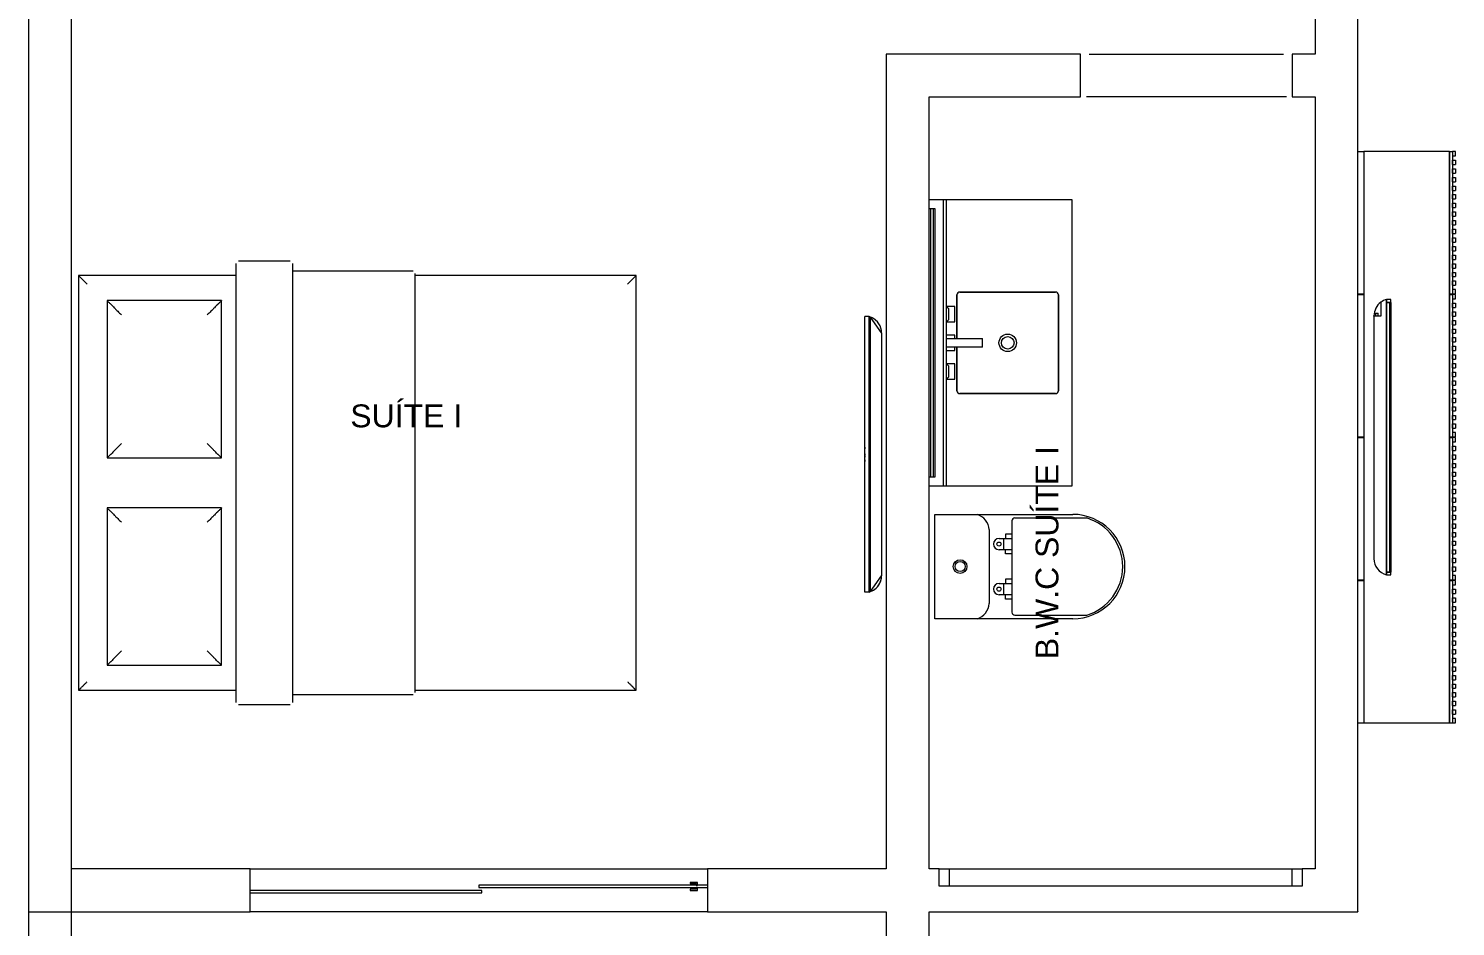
# Model space of a CAD drawing. Header units: millimetres. Extents: x 586.5 to 618.3, y 239.1 to 272.6.
# Drawn here: x 586.497 to 591.488, y 241.109 to 244.249 of the extents above; entities that cross this region are included whole.
import ezdxf

# ---------------------------------------------------------------- set-up
doc = ezdxf.new("R2010")
doc.units = ezdxf.units.MM
doc.header["$LTSCALE"] = 75
doc.linetypes.add('HIDDEN', pattern=[0.375, 0.25, -0.125])
for name, color, linetype, lineweight in [('A Arquitetura LRZ', 252, 'Continuous', 9), ('A Cumbuca LRZ', 254, 'HIDDEN', 9), ('A Esquadrias LRZ', 252, 'Continuous', 9), ('A Mobiliário LRZ', 253, 'Continuous', 9)]:
    doc.layers.add(name, color=color, linetype=linetype, lineweight=lineweight)
doc.styles.add('R80', font='arial.ttf')

msp = doc.modelspace()

# ---------------------------------------------------------------- linework, layer by layer
at = {"layer": 'A Arquitetura LRZ'}
for p, q in [((586.4965, 272.5654), (586.4965, 240.1554)), ((591.1465, 243.8194), (591.1465, 245.3104)), ((586.6465, 240.1554), (586.6465, 245.1604)), ((590.9965, 245.1604), (590.9965, 244.1604)), ((589.4975, 244.1604), (589.4965, 244.1604)), ((589.4965, 244.1604), (589.4965, 244.1594)), ((590.1765, 244.1604), (589.4975, 244.1604)), ((590.1765, 244.0104), (590.1765, 244.1604)), ((590.9965, 244.1604), (590.9165, 244.1604)), ((590.9165, 244.1604), (590.9165, 244.0104)), ((589.4965, 244.1594), (589.4965, 241.3104)), ((589.6465, 244.0104), (590.1765, 244.0104)), ((589.6465, 243.6504), (589.6465, 244.0104)), ((590.9165, 244.0104), (590.9965, 244.0104)), ((590.9965, 244.0104), (590.9965, 241.9304)), ((591.1465, 243.3194), (591.1465, 243.3214)), ((591.1465, 242.8194), (591.1465, 242.8214)), ((589.6465, 241.4442), (589.6465, 242.6504)), ((591.1465, 242.3194), (591.1465, 242.3214)), ((590.9965, 241.9304), (590.9965, 241.3104)), ((591.1465, 241.1614), (591.1465, 241.8214)), ((589.6465, 241.3104), (589.6465, 241.4442)), ((587.2715, 241.3104), (586.6465, 241.3104)), ((587.2715, 241.1604), (587.2715, 241.3104)), ((589.4965, 241.3104), (588.8715, 241.3104)), ((588.8715, 241.3104), (588.8715, 241.1604)), ((589.6815, 241.3104), (589.6465, 241.3104)), ((590.9965, 241.3104), (590.9515, 241.3104)), ((586.4965, 241.1604), (587.2715, 241.1604)), ((588.8715, 241.1604), (589.4965, 241.1604)), ((589.4965, 241.1604), (589.4965, 240.1854)), ((589.6465, 240.1854), (589.6465, 241.1604)), ((589.6465, 241.1604), (591.1465, 241.1604))]:
    msp.add_line(p, q, dxfattribs=at)
at = {"layer": 'A Esquadrias LRZ'}
for p, q in [((590.2065, 244.1604), (590.8865, 244.1604)), ((590.8965, 244.0104), (590.1965, 244.0104)), ((587.2715, 241.3104), (588.8715, 241.3104)), ((589.6815, 241.2504), (589.6815, 241.3104)), ((589.6815, 241.3104), (589.7165, 241.3104)), ((589.7165, 241.3104), (589.7165, 241.2504)), ((589.7165, 241.3104), (590.9165, 241.3104)), ((590.9165, 241.2504), (590.9165, 241.3104)), ((590.9165, 241.3104), (590.9515, 241.3104)), ((590.9515, 241.3104), (590.9515, 241.2504)), ((588.0815, 241.2354), (587.2715, 241.2354)), ((587.2715, 241.2274), (588.0815, 241.2274)), ((588.8715, 241.2534), (588.0715, 241.2534)), ((588.0715, 241.2534), (588.0715, 241.2454)), ((588.0715, 241.2454), (588.8715, 241.2454)), ((588.0815, 241.2274), (588.0815, 241.2354)), ((588.8365, 241.2634), (588.8104, 241.2634)), ((588.8104, 241.2634), (588.8104, 241.2592)), ((588.8104, 241.2592), (588.8318, 241.2592)), ((588.8318, 241.2396), (588.8104, 241.2396)), ((588.8104, 241.2396), (588.8104, 241.2354)), ((588.8104, 241.2354), (588.8365, 241.2354)), ((588.8318, 241.2592), (588.8318, 241.2534)), ((588.8318, 241.2534), (588.8365, 241.2534)), ((588.8365, 241.2454), (588.8318, 241.2454)), ((588.8318, 241.2454), (588.8318, 241.2396)), ((588.8365, 241.2534), (588.8365, 241.2634)), ((588.8365, 241.2354), (588.8365, 241.2454)), ((589.7165, 241.2504), (589.6815, 241.2504)), ((590.9165, 241.2504), (589.7165, 241.2504)), ((590.9515, 241.2504), (590.9165, 241.2504)), ((588.8715, 241.1604), (587.2715, 241.1604)), ((591.1465, 241.1614), (591.1465, 241.1604))]:
    msp.add_line(p, q, dxfattribs=at)
at = {"layer": 'A Mobiliário LRZ'}
for p, q in [((591.1465, 243.3214), (591.1465, 243.8194)), ((591.1465, 243.8194), (591.1665, 243.8194)), ((591.4665, 243.8194), (591.1665, 243.8194)), ((591.1665, 243.8194), (591.1665, 243.3214)), ((591.4665, 241.8214), (591.4665, 243.8194)), ((591.4675, 243.3214), (591.4675, 243.8194)), ((591.4675, 243.8194), (591.4775, 243.8194)), ((591.4875, 243.8194), (591.4775, 243.8194)), ((591.4775, 243.8194), (591.4775, 243.8044)), ((591.4775, 243.8194), (591.4775, 243.3214)), ((591.4875, 243.8044), (591.4875, 243.8194)), ((591.4775, 243.8044), (591.4875, 243.8044)), ((591.4775, 243.7742), (591.4775, 243.7892)), ((591.4775, 243.7892), (591.4875, 243.7892)), ((591.4775, 243.7742), (591.4875, 243.7742)), ((591.4875, 243.7892), (591.4875, 243.7742)), ((591.4775, 243.744), (591.4775, 243.759)), ((591.4775, 243.759), (591.4875, 243.759)), ((591.4775, 243.744), (591.4875, 243.744)), ((591.4775, 243.7138), (591.4775, 243.7288)), ((591.4775, 243.7288), (591.4875, 243.7288)), ((591.4775, 243.7138), (591.4875, 243.7138)), ((591.4875, 243.759), (591.4875, 243.744)), ((591.4875, 243.7288), (591.4875, 243.7138)), ((591.4775, 243.6836), (591.4775, 243.6986)), ((591.4775, 243.6986), (591.4875, 243.6986)), ((591.4775, 243.6836), (591.4875, 243.6836)), ((591.4775, 243.6535), (591.4775, 243.6685)), ((591.4775, 243.6685), (591.4875, 243.6685)), ((591.4875, 243.6986), (591.4875, 243.6836)), ((591.4875, 243.6685), (591.4875, 243.6535)), ((589.6465, 243.6204), (589.6465, 243.6504)), ((589.6965, 243.6504), (589.6465, 243.6504)), ((589.6465, 242.6804), (589.6465, 243.6204)), ((589.6465, 243.6204), (589.6665, 243.6204)), ((589.6515, 243.6204), (589.6515, 242.6804)), ((589.6615, 242.6804), (589.6615, 243.6204)), ((589.6665, 243.6204), (589.6665, 242.6804)), ((589.6965, 242.6504), (589.6965, 243.6504)), ((589.7065, 243.6504), (589.6965, 243.6504)), ((590.1465, 243.6504), (589.7065, 243.6504)), ((589.7065, 243.6504), (589.7065, 242.6504)), ((590.1465, 242.6504), (590.1465, 243.6504)), ((591.4775, 243.6535), (591.4875, 243.6535)), ((591.4775, 243.6233), (591.4775, 243.6383)), ((591.4775, 243.6383), (591.4875, 243.6383)), ((591.4775, 243.6233), (591.4875, 243.6233)), ((591.4875, 243.6383), (591.4875, 243.6233)), ((591.4775, 243.5931), (591.4775, 243.6081)), ((591.4775, 243.6081), (591.4875, 243.6081)), ((591.4775, 243.5931), (591.4875, 243.5931)), ((591.4775, 243.5629), (591.4775, 243.5779)), ((591.4775, 243.5779), (591.4875, 243.5779)), ((591.4775, 243.5629), (591.4875, 243.5629)), ((591.4875, 243.6081), (591.4875, 243.5931)), ((591.4875, 243.5779), (591.4875, 243.5629)), ((591.4775, 243.5327), (591.4775, 243.5477)), ((591.4775, 243.5477), (591.4875, 243.5477)), ((591.4775, 243.5327), (591.4875, 243.5327)), ((591.4775, 243.5025), (591.4775, 243.5175)), ((591.4775, 243.5175), (591.4875, 243.5175)), ((591.4875, 243.5477), (591.4875, 243.5327)), ((591.4875, 243.5175), (591.4875, 243.5025)), ((591.4775, 243.5025), (591.4875, 243.5025)), ((591.4775, 243.4724), (591.4775, 243.4874)), ((591.4775, 243.4874), (591.4875, 243.4874)), ((591.4775, 243.4724), (591.4875, 243.4724)), ((591.4875, 243.4874), (591.4875, 243.4724)), ((587.2215, 243.4254), (587.2215, 243.4253)), ((587.2215, 243.4253), (587.2215, 243.4252)), ((587.2215, 243.4252), (587.2215, 243.4249)), ((587.2215, 243.4249), (587.2215, 243.4245)), ((587.2215, 243.4245), (587.2215, 243.424)), ((587.2215, 243.424), (587.2215, 243.4234)), ((587.2215, 243.4234), (587.2215, 243.4227)), ((587.2215, 243.4227), (587.2215, 243.4219)), ((587.2215, 243.4219), (587.2215, 243.4209)), ((587.2215, 243.4209), (587.2215, 243.4199)), ((587.2215, 243.4199), (587.2215, 243.4187)), ((587.2215, 243.4187), (587.2215, 243.4175)), ((587.2215, 243.4175), (587.2215, 243.4162)), ((587.2215, 243.4162), (587.2215, 243.4147)), ((587.2215, 243.4147), (587.2215, 243.4132)), ((587.2215, 243.4132), (587.2215, 243.4116)), ((587.2215, 243.4116), (587.2215, 243.4098)), ((587.4115, 243.4354), (587.2315, 243.4354)), ((587.4215, 243.4253), (587.4215, 243.4254)), ((587.4215, 243.4254), (587.4215, 243.4254)), ((587.4215, 243.4251), (587.4215, 243.4253)), ((587.4215, 243.4248), (587.4215, 243.4251)), ((587.4215, 243.4244), (587.4215, 243.4248)), ((587.4215, 243.4239), (587.4215, 243.4244)), ((587.4215, 243.4232), (587.4215, 243.4239)), ((587.4215, 243.4225), (587.4215, 243.4232)), ((587.4215, 243.4216), (587.4215, 243.4225)), ((587.4215, 243.4206), (587.4215, 243.4216)), ((587.4215, 243.4196), (587.4215, 243.4206)), ((587.4215, 243.4184), (587.4215, 243.4196)), ((587.4215, 243.4171), (587.4215, 243.4184)), ((587.4215, 243.4158), (587.4215, 243.4171)), ((587.4215, 243.4143), (587.4215, 243.4158)), ((587.4215, 243.4127), (587.4215, 243.4143)), ((587.4215, 243.4111), (587.4215, 243.4127)), ((587.4215, 243.4094), (587.4215, 243.4111)), ((591.4775, 243.4422), (591.4775, 243.4572)), ((591.4775, 243.4572), (591.4875, 243.4572)), ((591.4775, 243.4422), (591.4875, 243.4422)), ((591.4775, 243.412), (591.4775, 243.427)), ((591.4775, 243.427), (591.4875, 243.427)), ((591.4775, 243.412), (591.4875, 243.412)), ((591.4875, 243.4572), (591.4875, 243.4422)), ((591.4875, 243.427), (591.4875, 243.412)), ((587.2215, 243.3854), (586.6715, 243.3854)), ((586.6715, 243.3854), (586.6715, 241.9354)), ((587.2215, 243.4098), (587.2215, 243.408)), ((587.2215, 243.408), (587.2215, 243.4061)), ((587.2215, 243.4061), (587.2215, 243.4042)), ((587.2215, 243.4042), (587.2215, 243.4021)), ((587.2215, 243.4021), (587.2215, 243.4)), ((587.2215, 243.4), (587.2215, 243.3978)), ((587.2215, 243.3978), (587.2215, 243.3956)), ((587.2215, 243.3956), (587.2215, 243.3932)), ((587.2215, 243.3932), (587.2215, 243.3908)), ((587.2215, 243.3908), (587.2215, 243.3884)), ((587.2215, 243.3884), (587.2215, 243.3859)), ((587.2215, 243.3859), (587.2215, 243.3834)), ((587.2215, 243.3834), (587.2215, 243.3808)), ((587.2215, 243.3808), (587.2215, 243.3781)), ((587.2215, 243.3781), (587.2215, 243.3755)), ((587.2215, 243.3755), (587.2215, 243.3728)), ((587.2215, 243.3728), (587.2215, 243.3701)), ((587.2215, 243.3701), (587.2215, 243.3673)), ((587.2215, 243.3673), (587.2215, 243.3645)), ((587.2215, 243.3645), (587.2215, 243.3618)), ((587.2215, 243.3618), (587.2215, 243.359)), ((587.4215, 243.4075), (587.4215, 243.4094)), ((587.4215, 243.4056), (587.4215, 243.4075)), ((587.4215, 243.4036), (587.4215, 243.4056)), ((587.4215, 243.4016), (587.4215, 243.4036)), ((587.4215, 243.3994), (587.4215, 243.4016)), ((587.8415, 243.4004), (587.4215, 243.4004)), ((587.4215, 243.3972), (587.4215, 243.3994)), ((587.4215, 243.3949), (587.4215, 243.3972)), ((587.4215, 243.3926), (587.4215, 243.3949)), ((587.4215, 243.3902), (587.4215, 243.3926)), ((587.4215, 243.3877), (587.4215, 243.3902)), ((587.4215, 243.3852), (587.4215, 243.3877)), ((587.4215, 243.3827), (587.4215, 243.3852)), ((587.4215, 243.3801), (587.4215, 243.3827)), ((587.4215, 243.3774), (587.4215, 243.3801)), ((587.4215, 243.3747), (587.4215, 243.3774)), ((587.4215, 243.372), (587.4215, 243.3747)), ((587.4215, 243.3693), (587.4215, 243.372)), ((587.4215, 243.3666), (587.4215, 243.3693)), ((587.4215, 243.3638), (587.4215, 243.3666)), ((587.4215, 243.361), (587.4215, 243.3638)), ((588.6215, 243.3854), (587.8478, 243.3854)), ((587.849, 243.3927), (587.849, 243.3929)), ((587.849, 243.3929), (587.849, 243.3929)), ((587.849, 243.3929), (587.849, 243.3929)), ((587.849, 243.3926), (587.849, 243.3927)), ((587.849, 243.3924), (587.849, 243.3926)), ((587.849, 243.3921), (587.849, 243.3924)), ((587.849, 243.3917), (587.849, 243.3921)), ((587.849, 243.3913), (587.849, 243.3917)), ((587.849, 243.3909), (587.849, 243.3913)), ((587.849, 243.3904), (587.849, 243.3909)), ((587.849, 243.3898), (587.849, 243.3904)), ((587.849, 243.3892), (587.849, 243.3898)), ((587.849, 243.3885), (587.849, 243.3892)), ((587.849, 243.3877), (587.849, 243.3885)), ((587.849, 243.387), (587.849, 243.3877)), ((587.849, 243.3861), (587.849, 243.387)), ((587.849, 243.3852), (587.849, 243.3861)), ((587.849, 243.3843), (587.849, 243.3852)), ((587.849, 243.3833), (587.849, 243.3843)), ((587.849, 243.3823), (587.849, 243.3833)), ((587.849, 243.3812), (587.849, 243.3823)), ((587.849, 243.3801), (587.849, 243.3812)), ((587.849, 243.379), (587.849, 243.3801)), ((587.849, 243.3778), (587.849, 243.379)), ((587.849, 243.3766), (587.849, 243.3778)), ((587.849, 243.3753), (587.849, 243.3766)), ((587.849, 243.374), (587.849, 243.3753)), ((587.849, 243.3727), (587.849, 243.374)), ((587.849, 243.3714), (587.849, 243.3727)), ((587.849, 243.37), (587.849, 243.3714)), ((587.849, 243.3686), (587.849, 243.37)), ((587.849, 243.3672), (587.849, 243.3686)), ((587.849, 243.3658), (587.849, 243.3672)), ((587.849, 243.3643), (587.849, 243.3658)), ((587.849, 243.3629), (587.849, 243.3643)), ((587.849, 243.3614), (587.849, 243.3629)), ((587.849, 243.3599), (587.849, 243.3614)), ((588.6215, 241.9354), (588.6215, 243.3854)), ((591.4775, 243.3818), (591.4775, 243.3968)), ((591.4775, 243.3968), (591.4875, 243.3968)), ((591.4775, 243.3818), (591.4875, 243.3818)), ((591.4775, 243.3516), (591.4775, 243.3666)), ((591.4775, 243.3666), (591.4875, 243.3666)), ((591.4875, 243.3968), (591.4875, 243.3818)), ((591.4875, 243.3666), (591.4875, 243.3516)), ((587.2215, 243.359), (587.2215, 243.3562)), ((587.2215, 243.3562), (587.2215, 243.3554)), ((587.2215, 243.3554), (587.2215, 241.9654)), ((587.4215, 243.3582), (587.4215, 243.361)), ((587.4215, 243.3554), (587.4215, 243.3582)), ((587.4215, 241.9654), (587.4215, 243.3554)), ((587.849, 243.3584), (587.849, 243.3599)), ((587.849, 243.3569), (587.849, 243.3584)), ((587.849, 243.3554), (587.849, 243.3569)), ((587.849, 241.9654), (587.849, 243.3554)), ((589.744, 243.3179), (589.744, 243.1657)), ((589.744, 243.1657), (589.744, 243.3179)), ((590.089, 243.3279), (589.754, 243.3279)), ((589.754, 243.3279), (590.089, 243.3279)), ((590.099, 242.9829), (590.099, 243.3179)), ((590.099, 243.3179), (590.099, 242.9829)), ((591.1465, 243.3214), (591.1665, 243.3214)), ((591.1465, 242.8214), (591.1465, 243.3194)), ((591.1465, 243.3194), (591.1665, 243.3194)), ((591.1665, 243.3214), (591.1665, 243.3194)), ((591.1665, 243.3194), (591.1665, 242.8214)), ((591.4675, 243.3214), (591.4775, 243.3214)), ((591.4675, 242.8214), (591.4675, 243.3194)), ((591.4675, 243.3194), (591.4775, 243.3194)), ((591.4775, 243.3516), (591.4875, 243.3516)), ((591.4775, 243.3364), (591.4775, 243.3214)), ((591.4875, 243.3364), (591.4775, 243.3364)), ((591.4775, 243.3214), (591.4875, 243.3214)), ((591.4875, 243.3194), (591.4775, 243.3194)), ((591.4775, 243.3194), (591.4775, 243.3044)), ((591.4775, 243.3194), (591.4775, 242.8214)), ((591.4875, 243.3214), (591.4875, 243.3364)), ((591.4875, 243.3044), (591.4875, 243.3194)), ((587.1715, 243.2979), (586.7715, 243.2979)), ((586.7715, 243.2979), (586.7715, 242.7479)), ((587.1715, 242.7479), (587.1715, 243.2979)), ((589.736, 243.2774), (589.7065, 243.2774)), ((589.7157, 243.2342), (589.7157, 243.2666)), ((589.736, 243.2234), (589.736, 243.2774)), ((591.2265, 243.2923), (591.2265, 243.2438)), ((591.2465, 242.3389), (591.2465, 243.3019)), ((591.2615, 243.3019), (591.2465, 243.3019)), ((591.2465, 243.3019), (591.2465, 243.2919)), ((591.2585, 243.2919), (591.2465, 243.2919)), ((591.2465, 243.2919), (591.2465, 242.3489)), ((591.2465, 243.2919), (591.2615, 243.2919)), ((591.2585, 242.3489), (591.2585, 243.2919)), ((591.2615, 243.2919), (591.2615, 243.3019)), ((591.2615, 243.2919), (591.2615, 242.3489)), ((591.4775, 243.3044), (591.4875, 243.3044)), ((591.4775, 243.2742), (591.4775, 243.2892)), ((591.4775, 243.2892), (591.4875, 243.2892)), ((591.4775, 243.2742), (591.4875, 243.2742)), ((591.4875, 243.2892), (591.4875, 243.2742)), ((589.4215, 242.2789), (589.4215, 243.2419)), ((589.4365, 243.2419), (589.4215, 243.2419)), ((589.4365, 242.2789), (589.4365, 243.2419)), ((589.4365, 243.2419), (589.4365, 242.2789)), ((589.4415, 242.2805), (589.4415, 243.2403)), ((589.4805, 243.1848), (589.4415, 243.2403)), ((589.7065, 243.2234), (589.736, 243.2234)), ((591.2025, 243.2438), (591.2025, 243.2448)), ((591.2265, 243.2438), (591.2025, 243.2438)), ((591.2025, 243.2438), (591.2025, 242.396)), ((591.2073, 243.2545), (591.2073, 243.2438)), ((591.2073, 243.2545), (591.2173, 243.2545)), ((591.2084, 243.2444), (591.2124, 243.2444)), ((591.2084, 243.2438), (591.2084, 243.2444)), ((591.2124, 243.2444), (591.2154, 243.2444)), ((591.2124, 243.2438), (591.2124, 243.2444)), ((591.2154, 243.2438), (591.2154, 243.2444)), ((591.2173, 243.2438), (591.2173, 243.2545)), ((591.4775, 243.244), (591.4775, 243.259)), ((591.4775, 243.259), (591.4875, 243.259)), ((591.4775, 243.244), (591.4875, 243.244)), ((591.4775, 243.2138), (591.4775, 243.2288)), ((591.4775, 243.2288), (591.4875, 243.2288)), ((591.4775, 243.2138), (591.4875, 243.2138)), ((591.4875, 243.259), (591.4875, 243.244)), ((591.4875, 243.2288), (591.4875, 243.2138)), ((589.4805, 243.1848), (589.4805, 242.337)), ((589.7064, 243.1657), (589.8248, 243.1657)), ((589.7359, 243.1774), (589.7065, 243.1774)), ((589.7359, 243.1657), (589.7359, 243.1774)), ((589.8248, 243.1657), (589.8333, 243.1657)), ((589.8333, 243.1351), (589.8333, 243.1657)), ((591.4775, 243.1836), (591.4775, 243.1986)), ((591.4775, 243.1986), (591.4875, 243.1986)), ((591.4775, 243.1836), (591.4875, 243.1836)), ((591.4775, 243.1535), (591.4775, 243.1685)), ((591.4775, 243.1685), (591.4875, 243.1685)), ((591.4875, 243.1986), (591.4875, 243.1836)), ((591.4875, 243.1685), (591.4875, 243.1535)), ((589.8248, 243.1351), (589.7064, 243.1351)), ((589.7065, 243.1234), (589.7359, 243.1234)), ((589.7359, 243.1234), (589.7359, 243.1351)), ((589.744, 243.1351), (589.744, 242.9829)), ((589.744, 242.9829), (589.744, 243.1351)), ((589.8333, 243.1351), (589.8248, 243.1351)), ((591.4775, 243.1535), (591.4875, 243.1535)), ((591.4775, 243.1233), (591.4775, 243.1383)), ((591.4775, 243.1383), (591.4875, 243.1383)), ((591.4775, 243.1233), (591.4875, 243.1233)), ((591.4875, 243.1383), (591.4875, 243.1233)), ((589.736, 243.0774), (589.7065, 243.0774)), ((589.7157, 243.0342), (589.7157, 243.0666)), ((589.736, 243.0234), (589.736, 243.0774)), ((591.4775, 243.0931), (591.4775, 243.1081)), ((591.4775, 243.1081), (591.4875, 243.1081)), ((591.4775, 243.0931), (591.4875, 243.0931)), ((591.4775, 243.0629), (591.4775, 243.0779)), ((591.4775, 243.0779), (591.4875, 243.0779)), ((591.4775, 243.0629), (591.4875, 243.0629)), ((591.4875, 243.1081), (591.4875, 243.0931)), ((591.4875, 243.0779), (591.4875, 243.0629)), ((589.7065, 243.0234), (589.736, 243.0234)), ((591.4775, 243.0327), (591.4775, 243.0477)), ((591.4775, 243.0477), (591.4875, 243.0477)), ((591.4775, 243.0327), (591.4875, 243.0327)), ((591.4775, 243.0025), (591.4775, 243.0175)), ((591.4775, 243.0175), (591.4875, 243.0175)), ((591.4875, 243.0477), (591.4875, 243.0327)), ((591.4875, 243.0175), (591.4875, 243.0025)), ((589.754, 242.9729), (590.089, 242.9729)), ((590.089, 242.9729), (589.754, 242.9729)), ((591.4775, 243.0025), (591.4875, 243.0025)), ((591.4775, 242.9724), (591.4775, 242.9874)), ((591.4775, 242.9874), (591.4875, 242.9874)), ((591.4775, 242.9724), (591.4875, 242.9724)), ((591.4875, 242.9874), (591.4875, 242.9724)), ((591.4775, 242.9422), (591.4775, 242.9572)), ((591.4775, 242.9572), (591.4875, 242.9572)), ((591.4775, 242.9422), (591.4875, 242.9422)), ((591.4775, 242.912), (591.4775, 242.927)), ((591.4775, 242.927), (591.4875, 242.927)), ((591.4775, 242.912), (591.4875, 242.912)), ((591.4875, 242.9572), (591.4875, 242.9422)), ((591.4875, 242.927), (591.4875, 242.912)), ((591.4775, 242.8818), (591.4775, 242.8968)), ((591.4775, 242.8968), (591.4875, 242.8968)), ((591.4775, 242.8818), (591.4875, 242.8818)), ((591.4775, 242.8516), (591.4775, 242.8666)), ((591.4775, 242.8666), (591.4875, 242.8666)), ((591.4875, 242.8968), (591.4875, 242.8818)), ((591.4875, 242.8666), (591.4875, 242.8516)), ((591.1465, 242.8214), (591.1665, 242.8214)), ((591.1465, 242.3214), (591.1465, 242.8194)), ((591.1465, 242.8194), (591.1665, 242.8194)), ((591.1665, 242.8214), (591.1665, 242.8194)), ((591.1665, 242.8194), (591.1665, 242.3214)), ((591.2619, 242.8449), (591.2615, 242.8449)), ((591.2615, 242.8449), (591.2619, 242.8449)), ((591.2615, 242.8449), (591.2619, 242.8449)), ((591.2615, 242.8432), (591.2619, 242.8432)), ((591.2615, 242.8432), (591.2619, 242.8432)), ((591.2615, 242.8423), (591.2619, 242.8423)), ((591.2615, 242.8399), (591.2619, 242.8399)), ((591.2615, 242.8381), (591.2619, 242.8381)), ((591.2615, 242.8367), (591.2619, 242.8367)), ((591.2615, 242.8367), (591.2619, 242.8367)), ((591.2615, 242.8359), (591.2619, 242.8359)), ((591.2619, 242.8348), (591.2615, 242.8348)), ((591.2615, 242.8325), (591.2619, 242.8325)), ((591.2615, 242.8304), (591.2619, 242.8304)), ((591.2615, 242.8287), (591.2619, 242.8287)), ((591.2619, 242.8274), (591.2615, 242.8274)), ((591.2615, 242.8256), (591.2619, 242.8256)), ((591.2619, 242.8237), (591.2615, 242.8237)), ((591.2615, 242.8237), (591.2619, 242.8237)), ((591.2619, 242.8236), (591.2615, 242.8236)), ((591.2615, 242.8219), (591.2619, 242.8219)), ((591.2615, 242.8209), (591.2619, 242.8209)), ((591.2615, 242.8204), (591.2619, 242.8204)), ((591.2615, 242.8204), (591.2619, 242.8204)), ((591.2615, 242.8187), (591.2619, 242.8187)), ((591.2615, 242.8187), (591.2619, 242.8187)), ((591.2615, 242.8169), (591.2619, 242.8169)), ((591.2615, 242.8141), (591.2619, 242.8141)), ((591.2615, 242.814), (591.2619, 242.814)), ((591.2615, 242.8131), (591.2619, 242.8131)), ((591.2619, 242.8399), (591.2619, 242.8449)), ((591.2619, 242.8449), (591.2619, 242.8423)), ((591.2619, 242.8449), (591.2619, 242.8446)), ((591.2619, 242.8446), (591.2619, 242.8399)), ((591.2619, 242.8432), (591.2619, 242.8413)), ((591.2619, 242.8413), (591.2619, 242.8432)), ((591.2619, 242.8432), (591.2619, 242.8432)), ((591.2619, 242.8381), (591.2619, 242.8367)), ((591.2619, 242.8367), (591.2619, 242.8348)), ((591.2619, 242.8348), (591.2619, 242.8325)), ((591.2619, 242.8256), (591.2619, 242.8304)), ((591.2619, 242.8304), (591.2619, 242.8287)), ((591.2619, 242.8287), (591.2619, 242.8274)), ((591.2619, 242.8274), (591.2619, 242.8256)), ((591.2619, 242.8237), (591.2619, 242.8219)), ((591.2619, 242.8218), (591.2619, 242.8235)), ((591.2619, 242.8235), (591.2619, 242.8226)), ((591.2619, 242.8226), (591.2619, 242.8209)), ((591.2619, 242.8217), (591.2619, 242.8221)), ((591.2619, 242.8221), (591.2619, 242.8204)), ((591.2619, 242.8206), (591.2619, 242.8219)), ((591.2619, 242.8219), (591.2619, 242.821)), ((591.2619, 242.821), (591.2619, 242.8187)), ((591.2619, 242.8209), (591.2619, 242.8206)), ((591.2619, 242.8187), (591.2619, 242.8205)), ((591.2619, 242.8204), (591.2619, 242.8187)), ((591.2619, 242.8187), (591.2619, 242.8194)), ((591.2619, 242.8169), (591.2619, 242.8141)), ((591.2619, 242.8141), (591.2619, 242.8131)), ((591.2619, 242.8131), (591.2619, 242.8121)), ((591.4675, 242.8214), (591.4775, 242.8214)), ((591.4675, 242.3214), (591.4675, 242.8194)), ((591.4675, 242.8194), (591.4775, 242.8194)), ((591.4775, 242.8516), (591.4875, 242.8516)), ((591.4775, 242.8364), (591.4775, 242.8214)), ((591.4875, 242.8364), (591.4775, 242.8364)), ((591.4775, 242.8214), (591.4875, 242.8214)), ((591.4875, 242.8194), (591.4775, 242.8194)), ((591.4775, 242.8194), (591.4775, 242.8044)), ((591.4775, 242.8194), (591.4775, 242.3214)), ((591.4875, 242.8214), (591.4875, 242.8364)), ((591.4875, 242.8044), (591.4875, 242.8194)), ((589.4211, 242.7832), (589.4211, 242.7849)), ((589.4211, 242.7849), (589.4211, 242.783)), ((589.4215, 242.7849), (589.4211, 242.7849)), ((589.4215, 242.7848), (589.4211, 242.7848)), ((589.4211, 242.7826), (589.4211, 242.7848)), ((589.4211, 242.7848), (589.4211, 242.7842)), ((589.4211, 242.7815), (589.4211, 242.7832)), ((589.4215, 242.7832), (589.4211, 242.7832)), ((589.4215, 242.7832), (589.4211, 242.7832)), ((589.4211, 242.7826), (589.4211, 242.783)), ((589.4211, 242.783), (589.4211, 242.7816)), ((589.4211, 242.781), (589.4211, 242.7826)), ((589.4211, 242.7817), (589.4211, 242.7826)), ((589.4215, 242.7826), (589.4211, 242.7826)), ((589.4211, 242.7819), (589.4211, 242.7815)), ((589.4211, 242.7818), (589.4211, 242.7801)), ((589.4211, 242.7799), (589.4211, 242.7817)), ((589.4215, 242.7816), (589.4211, 242.7816)), ((589.4211, 242.7801), (589.4211, 242.781)), ((589.4211, 242.7799), (589.4215, 242.7799)), ((589.4211, 242.7799), (589.4215, 242.7799)), ((589.4215, 242.7799), (589.4211, 242.7799)), ((589.4211, 242.7773), (589.4211, 242.7787)), ((589.4215, 242.7787), (589.4211, 242.7787)), ((589.4211, 242.7745), (589.4211, 242.7773)), ((589.4211, 242.7773), (589.4215, 242.7773)), ((589.4215, 242.7769), (589.4211, 242.7769)), ((589.4215, 242.7759), (589.4211, 242.7759)), ((589.4215, 242.7748), (589.4211, 242.7748)), ((589.4211, 242.773), (589.4211, 242.7745)), ((589.4215, 242.7745), (589.4211, 242.7745)), ((589.4215, 242.773), (589.4211, 242.773)), ((589.4211, 242.7688), (589.4211, 242.7715)), ((589.4211, 242.7715), (589.4215, 242.7715)), ((589.4211, 242.7677), (589.4211, 242.7688)), ((589.4215, 242.7688), (589.4211, 242.7688)), ((589.4215, 242.7687), (589.4211, 242.7687)), ((589.4211, 242.7667), (589.4211, 242.7677)), ((589.4215, 242.7677), (589.4211, 242.7677)), ((589.4215, 242.7668), (589.4211, 242.7668)), ((589.4211, 242.7639), (589.4211, 242.7667)), ((589.4215, 242.7667), (589.4211, 242.7667)), ((589.4215, 242.7639), (589.4211, 242.7639)), ((591.2615, 242.8121), (591.2619, 242.8121)), ((591.2615, 242.8121), (591.2619, 242.8121)), ((591.2619, 242.8093), (591.2615, 242.8093)), ((591.2615, 242.8078), (591.2619, 242.8078)), ((591.2615, 242.8063), (591.2619, 242.8063)), ((591.2615, 242.806), (591.2619, 242.806)), ((591.2615, 242.8049), (591.2619, 242.8049)), ((591.2615, 242.8039), (591.2619, 242.8039)), ((591.2619, 242.8035), (591.2615, 242.8035)), ((591.2615, 242.8021), (591.2619, 242.8021)), ((591.2619, 242.8009), (591.2615, 242.8009)), ((591.2619, 242.8009), (591.2615, 242.8009)), ((591.2615, 242.8009), (591.2619, 242.8009)), ((591.2615, 242.7992), (591.2619, 242.7992)), ((591.2615, 242.7982), (591.2619, 242.7982)), ((591.2615, 242.7976), (591.2619, 242.7976)), ((591.2615, 242.7976), (591.2619, 242.7976)), ((591.2615, 242.796), (591.2619, 242.796)), ((591.2615, 242.7959), (591.2619, 242.7959)), ((591.2619, 242.8121), (591.2619, 242.8093)), ((591.2619, 242.8078), (591.2619, 242.8063)), ((591.2619, 242.8063), (591.2619, 242.8035)), ((591.2619, 242.8035), (591.2619, 242.8021)), ((591.2619, 242.8009), (591.2619, 242.7991)), ((591.2619, 242.7991), (591.2619, 242.8007)), ((591.2619, 242.8007), (591.2619, 242.7998)), ((591.2619, 242.7998), (591.2619, 242.7982)), ((591.2619, 242.7989), (591.2619, 242.7993)), ((591.2619, 242.7993), (591.2619, 242.7976)), ((591.2619, 242.7978), (591.2619, 242.7992)), ((591.2619, 242.7991), (591.2619, 242.7982)), ((591.2619, 242.7982), (591.2619, 242.7978)), ((591.2619, 242.7982), (591.2619, 242.796)), ((591.2619, 242.7959), (591.2619, 242.7978)), ((591.2619, 242.7976), (591.2619, 242.7959)), ((591.2619, 242.796), (591.2619, 242.7966)), ((591.4775, 242.8044), (591.4875, 242.8044)), ((591.4775, 242.7742), (591.4775, 242.7892)), ((591.4775, 242.7892), (591.4875, 242.7892)), ((591.4775, 242.7742), (591.4875, 242.7742)), ((591.4875, 242.7892), (591.4875, 242.7742)), ((586.7715, 242.7479), (587.1715, 242.7479)), ((589.4215, 242.7621), (589.4211, 242.7621)), ((589.4211, 242.7598), (589.4211, 242.7621)), ((589.4211, 242.7621), (589.4211, 242.7615)), ((589.4211, 242.7604), (589.4211, 242.7621)), ((589.4211, 242.7621), (589.4211, 242.7603)), ((589.4215, 242.7621), (589.4211, 242.7621)), ((589.4211, 242.7587), (589.4211, 242.7604)), ((589.4215, 242.7604), (589.4211, 242.7604)), ((589.4215, 242.7604), (589.4211, 242.7604)), ((589.4211, 242.7599), (589.4211, 242.7602)), ((589.4211, 242.7602), (589.4211, 242.7589)), ((589.4211, 242.7582), (589.4211, 242.7599)), ((589.4215, 242.7599), (589.4211, 242.7599)), ((589.4211, 242.7589), (589.4211, 242.7598)), ((589.4211, 242.7591), (589.4211, 242.7587)), ((589.4211, 242.759), (589.4211, 242.7573)), ((589.4211, 242.7571), (589.4211, 242.7589)), ((589.4215, 242.7589), (589.4211, 242.7589)), ((589.4211, 242.7573), (589.4211, 242.7582)), ((589.4211, 242.7572), (589.4215, 242.7572)), ((589.4211, 242.7571), (589.4215, 242.7571)), ((589.4215, 242.7571), (589.4211, 242.7571)), ((589.4211, 242.7535), (589.4211, 242.7552)), ((589.4211, 242.7552), (589.4211, 242.7504)), ((589.4215, 242.7552), (589.4211, 242.7552)), ((589.4211, 242.7521), (589.4211, 242.7535)), ((589.4211, 242.7535), (589.4215, 242.7535)), ((589.4211, 242.7504), (589.4211, 242.7521)), ((589.4215, 242.7521), (589.4211, 242.7521)), ((589.4215, 242.7504), (589.4211, 242.7504)), ((589.4211, 242.746), (589.4211, 242.7483)), ((589.4215, 242.7483), (589.4211, 242.7483)), ((589.4211, 242.7441), (589.4211, 242.746)), ((589.4211, 242.746), (589.4215, 242.746)), ((589.4215, 242.7449), (589.4211, 242.7449)), ((589.4211, 242.7427), (589.4211, 242.7441)), ((589.4215, 242.7441), (589.4211, 242.7441)), ((589.4215, 242.7441), (589.4211, 242.7441)), ((589.4215, 242.7427), (589.4211, 242.7427)), ((589.4215, 242.7409), (589.4211, 242.7409)), ((589.4211, 242.7409), (589.4211, 242.7359)), ((589.4211, 242.7362), (589.4211, 242.7409)), ((589.4211, 242.7376), (589.4211, 242.7395)), ((589.4211, 242.7395), (589.4211, 242.7376)), ((589.4211, 242.7359), (589.4211, 242.7385)), ((589.4215, 242.7385), (589.4211, 242.7385)), ((589.4211, 242.7376), (589.4211, 242.7376)), ((589.4215, 242.7376), (589.4211, 242.7376)), ((589.4215, 242.7376), (589.4211, 242.7376)), ((589.4211, 242.7359), (589.4211, 242.7362)), ((589.4211, 242.7359), (589.4215, 242.7359)), ((589.4215, 242.7359), (589.4211, 242.7359)), ((589.4215, 242.7359), (589.4211, 242.7359)), ((591.4775, 242.744), (591.4775, 242.759)), ((591.4775, 242.759), (591.4875, 242.759)), ((591.4775, 242.744), (591.4875, 242.744)), ((591.4775, 242.7138), (591.4775, 242.7288)), ((591.4775, 242.7288), (591.4875, 242.7288)), ((591.4775, 242.7138), (591.4875, 242.7138)), ((591.4875, 242.759), (591.4875, 242.744)), ((591.4875, 242.7288), (591.4875, 242.7138)), ((589.6465, 242.6504), (589.6465, 242.6804)), ((589.6665, 242.6804), (589.6465, 242.6804)), ((591.4775, 242.6836), (591.4775, 242.6986)), ((591.4775, 242.6986), (591.4875, 242.6986)), ((591.4775, 242.6836), (591.4875, 242.6836)), ((591.4775, 242.6535), (591.4775, 242.6685)), ((591.4775, 242.6685), (591.4875, 242.6685)), ((591.4875, 242.6986), (591.4875, 242.6836)), ((591.4875, 242.6685), (591.4875, 242.6535)), ((589.6465, 242.6504), (589.6965, 242.6504)), ((589.6965, 242.6504), (589.7065, 242.6504)), ((589.7065, 242.6504), (590.1465, 242.6504)), ((591.4775, 242.6535), (591.4875, 242.6535)), ((591.4775, 242.6233), (591.4775, 242.6383)), ((591.4775, 242.6383), (591.4875, 242.6383)), ((591.4775, 242.6233), (591.4875, 242.6233)), ((591.4875, 242.6383), (591.4875, 242.6233)), ((587.1715, 242.5729), (586.7715, 242.5729)), ((586.7715, 242.5729), (586.7715, 242.0229)), ((587.1715, 242.0229), (587.1715, 242.5729)), ((591.4775, 242.5931), (591.4775, 242.6081)), ((591.4775, 242.6081), (591.4875, 242.6081)), ((591.4775, 242.5931), (591.4875, 242.5931)), ((591.4775, 242.5629), (591.4775, 242.5779)), ((591.4775, 242.5779), (591.4875, 242.5779)), ((591.4775, 242.5629), (591.4875, 242.5629)), ((591.4875, 242.6081), (591.4875, 242.5931)), ((591.4875, 242.5779), (591.4875, 242.5629)), ((589.6665, 242.5504), (590.149, 242.5504)), ((589.6665, 242.1854), (589.6665, 242.5504)), ((589.9361, 242.5274), (589.9361, 242.2083)), ((589.9465, 242.5379), (590.1979, 242.5379)), ((591.4775, 242.5327), (591.4775, 242.5477)), ((591.4775, 242.5477), (591.4875, 242.5477)), ((591.4775, 242.5327), (591.4875, 242.5327)), ((591.4775, 242.5025), (591.4775, 242.5175)), ((591.4775, 242.5175), (591.4875, 242.5175)), ((591.4875, 242.5477), (591.4875, 242.5327)), ((591.4875, 242.5175), (591.4875, 242.5025)), ((589.8565, 242.4972), (589.8565, 242.2385)), ((589.8911, 242.4663), (589.9361, 242.4663)), ((589.9078, 242.4269), (589.9078, 242.4663)), ((589.9139, 242.4813), (589.9139, 242.4663)), ((589.9361, 242.4813), (589.9139, 242.4813)), ((591.4775, 242.5025), (591.4875, 242.5025)), ((591.4775, 242.4724), (591.4775, 242.4874)), ((591.4775, 242.4874), (591.4875, 242.4874)), ((591.4775, 242.4724), (591.4875, 242.4724)), ((591.4875, 242.4874), (591.4875, 242.4724)), ((589.9361, 242.4269), (589.8911, 242.4269)), ((589.9139, 242.4119), (589.9139, 242.4269)), ((591.4775, 242.4422), (591.4775, 242.4572)), ((591.4775, 242.4572), (591.4875, 242.4572)), ((591.4775, 242.4422), (591.4875, 242.4422)), ((591.4775, 242.412), (591.4775, 242.427)), ((591.4775, 242.427), (591.4875, 242.427)), ((591.4875, 242.4572), (591.4875, 242.4422)), ((591.4875, 242.427), (591.4875, 242.412)), ((589.9361, 242.4119), (589.9139, 242.4119)), ((591.4775, 242.412), (591.4875, 242.412)), ((591.4775, 242.3818), (591.4775, 242.3968)), ((591.4775, 242.3968), (591.4875, 242.3968)), ((591.4775, 242.3818), (591.4875, 242.3818)), ((591.4775, 242.3516), (591.4775, 242.3666)), ((591.4775, 242.3666), (591.4875, 242.3666)), ((591.4875, 242.3968), (591.4875, 242.3818)), ((591.4875, 242.3666), (591.4875, 242.3516)), ((589.4415, 242.2805), (589.4805, 242.336)), ((589.4805, 242.337), (589.4805, 242.336)), ((589.9139, 242.3238), (589.9139, 242.3088)), ((589.9361, 242.3238), (589.9139, 242.3238)), ((591.1465, 242.3214), (591.1665, 242.3214)), ((591.1465, 241.8214), (591.1465, 242.3194)), ((591.1465, 242.3194), (591.1665, 242.3194)), ((591.1665, 242.3214), (591.1665, 242.3194)), ((591.1665, 242.3194), (591.1665, 241.8214)), ((591.2465, 242.3489), (591.2585, 242.3489)), ((591.2615, 242.3489), (591.2465, 242.3489)), ((591.2465, 242.3489), (591.2465, 242.3389)), ((591.2465, 242.3389), (591.2615, 242.3389)), ((591.2615, 242.3389), (591.2615, 242.3489)), ((591.4675, 242.3214), (591.4775, 242.3214)), ((591.4675, 241.8214), (591.4675, 242.3194)), ((591.4675, 242.3194), (591.4775, 242.3194)), ((591.4775, 242.3516), (591.4875, 242.3516)), ((591.4775, 242.3364), (591.4775, 242.3214)), ((591.4875, 242.3364), (591.4775, 242.3364)), ((591.4775, 242.3214), (591.4875, 242.3214)), ((591.4875, 242.3194), (591.4775, 242.3194)), ((591.4775, 242.3194), (591.4775, 242.3044)), ((591.4775, 242.3194), (591.4775, 241.8214)), ((591.4875, 242.3214), (591.4875, 242.3364)), ((591.4875, 242.3044), (591.4875, 242.3194)), ((589.4365, 242.2789), (589.4215, 242.2789)), ((589.8911, 242.3088), (589.9361, 242.3088)), ((589.9361, 242.2694), (589.8911, 242.2694)), ((589.9078, 242.2694), (589.9078, 242.3088)), ((589.9139, 242.2544), (589.9139, 242.2694)), ((591.4775, 242.3044), (591.4875, 242.3044)), ((591.4775, 242.2742), (591.4775, 242.2892)), ((591.4775, 242.2892), (591.4875, 242.2892)), ((591.4775, 242.2742), (591.4875, 242.2742)), ((591.4875, 242.2892), (591.4875, 242.2742)), ((589.9361, 242.2544), (589.9139, 242.2544)), ((591.4775, 242.244), (591.4775, 242.259)), ((591.4775, 242.259), (591.4875, 242.259)), ((591.4775, 242.244), (591.4875, 242.244)), ((591.4775, 242.2138), (591.4775, 242.2288)), ((591.4775, 242.2288), (591.4875, 242.2288)), ((591.4775, 242.2138), (591.4875, 242.2138)), ((591.4875, 242.259), (591.4875, 242.244)), ((591.4875, 242.2288), (591.4875, 242.2138)), ((590.149, 242.1854), (589.6665, 242.1854)), ((589.9465, 242.1979), (590.1979, 242.1979)), ((591.4775, 242.1836), (591.4775, 242.1986)), ((591.4775, 242.1986), (591.4875, 242.1986)), ((591.4775, 242.1836), (591.4875, 242.1836)), ((591.4775, 242.1535), (591.4775, 242.1685)), ((591.4775, 242.1685), (591.4875, 242.1685)), ((591.4875, 242.1986), (591.4875, 242.1836)), ((591.4875, 242.1685), (591.4875, 242.1535)), ((591.4775, 242.1535), (591.4875, 242.1535)), ((591.4775, 242.1233), (591.4775, 242.1383)), ((591.4775, 242.1383), (591.4875, 242.1383)), ((591.4775, 242.1233), (591.4875, 242.1233)), ((591.4875, 242.1383), (591.4875, 242.1233)), ((591.4775, 242.0931), (591.4775, 242.1081)), ((591.4775, 242.1081), (591.4875, 242.1081)), ((591.4775, 242.0931), (591.4875, 242.0931)), ((591.4775, 242.0629), (591.4775, 242.0779)), ((591.4775, 242.0779), (591.4875, 242.0779)), ((591.4875, 242.1081), (591.4875, 242.0931)), ((591.4875, 242.0779), (591.4875, 242.0629)), ((586.7715, 242.0229), (587.1715, 242.0229)), ((591.4775, 242.0629), (591.4875, 242.0629)), ((591.4775, 242.0327), (591.4775, 242.0477)), ((591.4775, 242.0477), (591.4875, 242.0477)), ((591.4775, 242.0327), (591.4875, 242.0327)), ((591.4775, 242.0025), (591.4775, 242.0175)), ((591.4775, 242.0175), (591.4875, 242.0175)), ((591.4875, 242.0477), (591.4875, 242.0327)), ((591.4875, 242.0175), (591.4875, 242.0025)), ((587.2215, 241.9654), (587.2215, 241.9626)), ((587.4215, 241.9646), (587.4215, 241.9654)), ((587.4215, 241.9618), (587.4215, 241.9646)), ((587.849, 241.965), (587.849, 241.9654)), ((587.849, 241.9635), (587.849, 241.965)), ((591.4775, 242.0025), (591.4875, 242.0025)), ((591.4775, 241.9724), (591.4775, 241.9874)), ((591.4775, 241.9874), (591.4875, 241.9874)), ((591.4775, 241.9724), (591.4875, 241.9724)), ((591.4875, 241.9874), (591.4875, 241.9724)), ((586.6715, 241.9354), (587.2215, 241.9354)), ((587.2215, 241.9626), (587.2215, 241.9598)), ((587.2215, 241.9598), (587.2215, 241.957)), ((587.2215, 241.957), (587.2215, 241.9543)), ((587.2215, 241.9543), (587.2215, 241.9515)), ((587.2215, 241.9515), (587.2215, 241.9488)), ((587.2215, 241.9488), (587.2215, 241.9461)), ((587.2215, 241.9461), (587.2215, 241.9434)), ((587.2215, 241.9434), (587.2215, 241.9407)), ((587.2215, 241.9407), (587.2215, 241.9381)), ((587.2215, 241.9381), (587.2215, 241.9356)), ((587.2215, 241.9356), (587.2215, 241.9331)), ((587.2215, 241.9331), (587.2215, 241.9306)), ((587.2215, 241.9306), (587.2215, 241.9282)), ((587.2215, 241.9282), (587.2215, 241.9259)), ((587.2215, 241.9259), (587.2215, 241.9236)), ((587.2215, 241.9236), (587.2215, 241.9214)), ((587.2215, 241.9214), (587.2215, 241.9192)), ((587.2215, 241.9192), (587.2215, 241.9172)), ((587.2215, 241.9172), (587.2215, 241.9152)), ((587.2215, 241.9152), (587.2215, 241.9133)), ((587.4215, 241.9591), (587.4215, 241.9618)), ((587.4215, 241.9563), (587.4215, 241.9591)), ((587.4215, 241.9535), (587.4215, 241.9563)), ((587.4215, 241.9508), (587.4215, 241.9535)), ((587.4215, 241.948), (587.4215, 241.9508)), ((587.4215, 241.9453), (587.4215, 241.948)), ((587.4215, 241.9427), (587.4215, 241.9453)), ((587.4215, 241.94), (587.4215, 241.9427)), ((587.4215, 241.9374), (587.4215, 241.94)), ((587.4215, 241.9349), (587.4215, 241.9374)), ((587.4215, 241.9324), (587.4215, 241.9349)), ((587.4215, 241.93), (587.4215, 241.9324)), ((587.4215, 241.9276), (587.4215, 241.93)), ((587.4215, 241.9253), (587.4215, 241.9276)), ((587.4215, 241.923), (587.4215, 241.9253)), ((587.4215, 241.9208), (587.4215, 241.923)), ((587.4215, 241.9187), (587.4215, 241.9208)), ((587.4215, 241.9204), (587.8415, 241.9204)), ((587.4215, 241.9166), (587.4215, 241.9187)), ((587.4215, 241.9147), (587.4215, 241.9166)), ((587.4215, 241.9128), (587.4215, 241.9147)), ((587.8478, 241.9354), (588.6215, 241.9354)), ((587.849, 241.962), (587.849, 241.9635)), ((587.849, 241.9605), (587.849, 241.962)), ((587.849, 241.959), (587.849, 241.9605)), ((587.849, 241.9576), (587.849, 241.959)), ((587.849, 241.9561), (587.849, 241.9576)), ((587.849, 241.9547), (587.849, 241.9561)), ((587.849, 241.9532), (587.849, 241.9547)), ((587.849, 241.9518), (587.849, 241.9532)), ((587.849, 241.9504), (587.849, 241.9518)), ((587.849, 241.9491), (587.849, 241.9504)), ((587.849, 241.9477), (587.849, 241.9491)), ((587.849, 241.9464), (587.849, 241.9477)), ((587.849, 241.9451), (587.849, 241.9464)), ((587.849, 241.9439), (587.849, 241.9451)), ((587.849, 241.9427), (587.849, 241.9439)), ((587.849, 241.9415), (587.849, 241.9427)), ((587.849, 241.9404), (587.849, 241.9415)), ((587.849, 241.9393), (587.849, 241.9404)), ((587.849, 241.9382), (587.849, 241.9393)), ((587.849, 241.9372), (587.849, 241.9382)), ((587.849, 241.9362), (587.849, 241.9372)), ((587.849, 241.9353), (587.849, 241.9362)), ((587.849, 241.9345), (587.849, 241.9353)), ((587.849, 241.9336), (587.849, 241.9345)), ((587.849, 241.9329), (587.849, 241.9336)), ((587.849, 241.9321), (587.849, 241.9329)), ((587.849, 241.9315), (587.849, 241.9321)), ((587.849, 241.9309), (587.849, 241.9315)), ((587.849, 241.9303), (587.849, 241.9309)), ((587.849, 241.9298), (587.849, 241.9303)), ((587.849, 241.9294), (587.849, 241.9298)), ((587.849, 241.929), (587.849, 241.9294)), ((587.849, 241.9287), (587.849, 241.929)), ((587.849, 241.9284), (587.849, 241.9287)), ((587.849, 241.9282), (587.849, 241.9284)), ((587.849, 241.928), (587.849, 241.9282)), ((587.849, 241.9279), (587.849, 241.928)), ((587.849, 241.9279), (587.849, 241.9279)), ((591.4775, 241.9422), (591.4775, 241.9572)), ((591.4775, 241.9572), (591.4875, 241.9572)), ((591.4775, 241.9422), (591.4875, 241.9422)), ((591.4775, 241.912), (591.4775, 241.927)), ((591.4775, 241.927), (591.4875, 241.927)), ((591.4875, 241.9572), (591.4875, 241.9422)), ((591.4875, 241.927), (591.4875, 241.912)), ((587.2215, 241.9133), (587.2215, 241.9115)), ((587.2215, 241.9115), (587.2215, 241.9097)), ((587.2215, 241.9097), (587.2215, 241.9081)), ((587.2215, 241.9081), (587.2215, 241.9065)), ((587.2215, 241.9065), (587.2215, 241.905)), ((587.2215, 241.905), (587.2215, 241.9037)), ((587.2215, 241.9037), (587.2215, 241.9024)), ((587.2215, 241.9024), (587.2215, 241.9012)), ((587.2215, 241.9012), (587.2215, 241.9002)), ((587.2215, 241.9002), (587.2215, 241.8992)), ((587.2215, 241.8992), (587.2215, 241.8983)), ((587.2215, 241.8983), (587.2215, 241.8976)), ((587.2215, 241.8976), (587.2215, 241.897)), ((587.2215, 241.897), (587.2215, 241.8964)), ((587.2215, 241.8964), (587.2215, 241.896)), ((587.2215, 241.896), (587.2215, 241.8957)), ((587.2215, 241.8957), (587.2215, 241.8955)), ((587.2215, 241.8955), (587.2215, 241.8954)), ((587.2215, 241.8954), (587.2215, 241.8954)), ((587.2315, 241.8854), (587.4115, 241.8854)), ((587.4215, 241.911), (587.4215, 241.9128)), ((587.4215, 241.9093), (587.4215, 241.911)), ((587.4215, 241.9076), (587.4215, 241.9093)), ((587.4215, 241.9061), (587.4215, 241.9076)), ((587.4215, 241.9047), (587.4215, 241.9061)), ((587.4215, 241.9033), (587.4215, 241.9047)), ((587.4215, 241.9021), (587.4215, 241.9033)), ((587.4215, 241.9009), (587.4215, 241.9021)), ((587.4215, 241.8999), (587.4215, 241.9009)), ((587.4215, 241.899), (587.4215, 241.8999)), ((587.4215, 241.8981), (587.4215, 241.899)), ((587.4215, 241.8974), (587.4215, 241.8981)), ((587.4215, 241.8968), (587.4215, 241.8974)), ((587.4215, 241.8963), (587.4215, 241.8968)), ((587.4215, 241.8959), (587.4215, 241.8963)), ((587.4215, 241.8956), (587.4215, 241.8959)), ((587.4215, 241.8955), (587.4215, 241.8956)), ((587.4215, 241.8954), (587.4215, 241.8955)), ((591.4775, 241.912), (591.4875, 241.912)), ((591.4775, 241.8818), (591.4775, 241.8968)), ((591.4775, 241.8968), (591.4875, 241.8968)), ((591.4775, 241.8818), (591.4875, 241.8818)), ((591.4775, 241.8516), (591.4775, 241.8666)), ((591.4775, 241.8666), (591.4875, 241.8666)), ((591.4875, 241.8968), (591.4875, 241.8818)), ((591.4875, 241.8666), (591.4875, 241.8516)), ((591.1465, 241.8214), (591.1665, 241.8214)), ((591.1665, 241.8214), (591.4665, 241.8214)), ((591.4675, 241.8214), (591.4775, 241.8214)), ((591.4775, 241.8516), (591.4875, 241.8516)), ((591.4775, 241.8364), (591.4775, 241.8214)), ((591.4875, 241.8364), (591.4775, 241.8364)), ((591.4775, 241.8214), (591.4875, 241.8214)), ((591.4875, 241.8214), (591.4875, 241.8364))]:
    msp.add_line(p, q, dxfattribs=at)
for centre, radius in [((589.9215, 243.1504), 0.0306), ((589.9215, 243.1504), 0.022), ((589.8906, 242.4466), 0.00719), ((589.7551, 242.3681), 0.0239), ((589.7551, 242.3681), 0.0179), ((589.8906, 242.2891), 0.00719)]:
    msp.add_circle(centre, radius, dxfattribs=at)
for centre, radius, start, end in [((587.2315, 243.4254), 0.01, 165, 180), ((587.4115, 243.4254), 0.01, 0, 15), ((589.754, 243.3179), 0.00999, 90, 180), ((589.754, 243.3179), 0.00999, 90, 180), ((590.089, 243.3179), 0.00999, 0, 90), ((590.089, 243.3179), 0.00999, 0, 90), ((589.709, 243.2665), 0.00668, 89.9927, 111.9769), ((589.709, 243.2665), 0.00668, 0.5794, 90.0073), ((591.2615, 243.2448), 0.059, 126.3859, 180), ((591.2615, 243.2448), 0.059, 104.7284, 126.3859), ((589.4215, 243.1848), 0.059, 70.1851, 75.2716), ((589.4215, 243.1848), 0.059, 0, 66.9081), ((589.4215, 243.1848), 0.059, 60.97, 65.2891), ((589.4215, 243.1848), 0.059, 36.2392, 39.0366), ((589.709, 243.2343), 0.00668, 248.0231, 270.0073), ((589.709, 243.2343), 0.00668, 269.9927, 359.4206), ((589.4215, 243.1848), 0.059, 11.1467, 13.9464), ((589.709, 243.0665), 0.00668, 89.9927, 111.9769), ((589.709, 243.0665), 0.00668, 0.5794, 90.0073), ((589.709, 243.0343), 0.00668, 248.0231, 270.0073), ((589.709, 243.0343), 0.00668, 269.9927, 359.4206), ((589.754, 242.9829), 0.00999, 180, 270), ((589.754, 242.9829), 0.00999, 180, 270), ((590.089, 242.9829), 0.00999, 270, 0), ((590.089, 242.9829), 0.00999, 270, 0), ((589.7966, 242.4928), 0.0601, 4.185, 73.0321), ((589.9465, 242.5274), 0.0104, 90, 180), ((590.149, 242.3679), 0.1825, 270, 90), ((590.1458, 242.3679), 0.1778, 287.022, 72.978), ((589.8911, 242.4466), 0.0197, 90, 270), ((591.2615, 242.396), 0.059, 180, 255.2716), ((591.2615, 242.396), 0.059, 180, 255.2716), ((589.4215, 242.336), 0.059, 306.3859, 0), ((589.4215, 242.336), 0.059, 325.4554, 340.8703), ((589.4215, 242.336), 0.059, 343.7919, 0), ((589.4215, 242.336), 0.059, 284.7284, 306.3859), ((589.4215, 242.336), 0.059, 284.7284, 289.8149), ((589.4215, 242.336), 0.059, 306.3859, 322.4427), ((589.8911, 242.2891), 0.0197, 90, 270), ((589.7966, 242.2429), 0.0601, 286.9679, 355.815), ((589.9465, 242.2083), 0.0104, 180, 270), ((587.2315, 241.8954), 0.01, 180, 195), ((587.4115, 241.8954), 0.01, 345, 0)]:
    msp.add_arc(centre, radius, start, end, dxfattribs=at)
for points, knots in [([(586.6715, 243.3854), (586.6716, 243.3854), (586.6721, 243.3849), (586.6738, 243.3832), (586.6755, 243.3815), (586.6773, 243.3796), (586.679, 243.378), (586.6808, 243.3762), (586.6832, 243.3737), (586.686, 243.371), (586.6883, 243.3687), (586.6907, 243.3663), (586.695, 243.3619), (586.6989, 243.358), (586.7015, 243.3554)], [0, 0, 0, 0, 0.166667, 0.25, 0.333333, 0.416667, 0.458333, 0.5, 0.583333, 0.666667, 0.708333, 0.75, 0.833333, 1, 1, 1, 1]), ([(588.6215, 243.3854), (588.6215, 243.3854), (588.621, 243.3849), (588.6193, 243.3832), (588.6176, 243.3815), (588.6158, 243.3796), (588.6141, 243.378), (588.6123, 243.3762), (588.6099, 243.3737), (588.6071, 243.371), (588.6048, 243.3687), (588.6024, 243.3663), (588.5981, 243.3619), (588.5942, 243.3581), (588.5915, 243.3554)], [0, 0, 0, 0, 0.166667, 0.25, 0.333333, 0.416667, 0.458333, 0.5, 0.583333, 0.666667, 0.708333, 0.75, 0.833333, 1, 1, 1, 1]), ([(586.7715, 243.2979), (586.7716, 243.2979), (586.7724, 243.297), (586.7752, 243.2942), (586.7781, 243.2913), (586.7812, 243.2883), (586.7839, 243.2855), (586.7869, 243.2825), (586.791, 243.2784), (586.7956, 243.2739), (586.7994, 243.27), (586.8034, 243.2661), (586.8106, 243.2588), (586.8171, 243.2523), (586.8215, 243.2479)], [0, 0, 0, 0, 0.166667, 0.25, 0.333333, 0.416667, 0.458333, 0.5, 0.583333, 0.666667, 0.708333, 0.75, 0.833333, 1, 1, 1, 1]), ([(587.1715, 243.2979), (587.1715, 243.2979), (587.1707, 243.2971), (587.1679, 243.2942), (587.165, 243.2913), (587.1619, 243.2883), (587.1592, 243.2855), (587.1562, 243.2825), (587.1521, 243.2784), (587.1475, 243.2739), (587.1437, 243.2701), (587.1397, 243.266), (587.1325, 243.2588), (587.1259, 243.2524), (587.1215, 243.2479)], [0, 0, 0, 0, 0.166667, 0.25, 0.333333, 0.416667, 0.458333, 0.5, 0.583333, 0.666667, 0.708333, 0.75, 0.833333, 1, 1, 1, 1]), ([(586.8215, 242.7979), (586.8172, 242.7934), (586.8106, 242.787), (586.8024, 242.7787), (586.7975, 242.7738), (586.7937, 242.7701), (586.7902, 242.7666), (586.7869, 242.7633), (586.7839, 242.7603), (586.7812, 242.7575), (586.7781, 242.7545), (586.7752, 242.7516), (586.7724, 242.7488), (586.7715, 242.7479), (586.7715, 242.7479)], [-1, -1, -1, -1, -0.833333, -0.75, -0.666667, -0.625, -0.583333, -0.5, -0.458333, -0.416667, -0.333333, -0.25, -0.166667, 0, 0, 0, 0]), ([(587.1715, 242.7479), (587.1715, 242.7479), (587.1707, 242.7488), (587.1679, 242.7516), (587.165, 242.7545), (587.1619, 242.7575), (587.1591, 242.7603), (587.1562, 242.7633), (587.1521, 242.7674), (587.1475, 242.7719), (587.1437, 242.7758), (587.1397, 242.7797), (587.1324, 242.787), (587.126, 242.7935), (587.1215, 242.7979)], [0, 0, 0, 0, 0.166667, 0.25, 0.333333, 0.416667, 0.458333, 0.5, 0.583333, 0.666667, 0.708333, 0.75, 0.833333, 1, 1, 1, 1]), ([(586.7715, 242.5729), (586.7716, 242.5729), (586.7724, 242.572), (586.7752, 242.5692), (586.7781, 242.5663), (586.7812, 242.5633), (586.7839, 242.5605), (586.7869, 242.5575), (586.791, 242.5534), (586.7956, 242.5489), (586.7994, 242.545), (586.8034, 242.5411), (586.8106, 242.5338), (586.8171, 242.5273), (586.8215, 242.5229)], [0, 0, 0, 0, 0.166667, 0.25, 0.333333, 0.416667, 0.458333, 0.5, 0.583333, 0.666667, 0.708333, 0.75, 0.833333, 1, 1, 1, 1]), ([(587.1715, 242.5729), (587.1715, 242.5729), (587.1707, 242.5721), (587.1679, 242.5692), (587.165, 242.5663), (587.1619, 242.5633), (587.1592, 242.5605), (587.1562, 242.5575), (587.1521, 242.5534), (587.1475, 242.5489), (587.1437, 242.5451), (587.1397, 242.541), (587.1325, 242.5338), (587.1259, 242.5274), (587.1215, 242.5229)], [0, 0, 0, 0, 0.166667, 0.25, 0.333333, 0.416667, 0.458333, 0.5, 0.583333, 0.666667, 0.708333, 0.75, 0.833333, 1, 1, 1, 1]), ([(586.8215, 242.0729), (586.8172, 242.0684), (586.8106, 242.062), (586.8024, 242.0537), (586.7975, 242.0488), (586.7937, 242.0451), (586.7902, 242.0416), (586.7869, 242.0383), (586.7839, 242.0353), (586.7812, 242.0325), (586.7781, 242.0295), (586.7752, 242.0266), (586.7724, 242.0238), (586.7715, 242.0229), (586.7715, 242.0229)], [-1, -1, -1, -1, -0.833333, -0.75, -0.666667, -0.625, -0.583333, -0.5, -0.458333, -0.416667, -0.333333, -0.25, -0.166667, 0, 0, 0, 0]), ([(587.1715, 242.0229), (587.1715, 242.0229), (587.1707, 242.0238), (587.1679, 242.0266), (587.165, 242.0295), (587.1619, 242.0325), (587.1591, 242.0353), (587.1562, 242.0383), (587.1521, 242.0424), (587.1475, 242.0469), (587.1437, 242.0508), (587.1397, 242.0547), (587.1324, 242.062), (587.126, 242.0685), (587.1215, 242.0729)], [0, 0, 0, 0, 0.166667, 0.25, 0.333333, 0.416667, 0.458333, 0.5, 0.583333, 0.666667, 0.708333, 0.75, 0.833333, 1, 1, 1, 1]), ([(586.6715, 241.9354), (586.6715, 241.9354), (586.6721, 241.9359), (586.6737, 241.9376), (586.6755, 241.9393), (586.6773, 241.9412), (586.679, 241.9428), (586.6808, 241.9446), (586.6832, 241.9471), (586.686, 241.9498), (586.6883, 241.9521), (586.6907, 241.9545), (586.695, 241.9589), (586.6989, 241.9627), (586.7015, 241.9654)], [0, 0, 0, 0, 0.166667, 0.25, 0.333333, 0.416667, 0.458333, 0.5, 0.583333, 0.666667, 0.708333, 0.75, 0.833333, 1, 1, 1, 1]), ([(588.5915, 241.9654), (588.5942, 241.9628), (588.5981, 241.9589), (588.6031, 241.9539), (588.606, 241.9509), (588.6082, 241.9487), (588.6104, 241.9466), (588.6123, 241.9446), (588.6141, 241.9428), (588.6158, 241.9412), (588.6176, 241.9393), (588.6193, 241.9376), (588.621, 241.9359), (588.6215, 241.9354), (588.6215, 241.9354)], [-1, -1, -1, -1, -0.833333, -0.75, -0.666667, -0.625, -0.583333, -0.5, -0.458333, -0.416667, -0.333333, -0.25, -0.166667, 0, 0, 0, 0])]:
    msp.add_open_spline(points, degree=3, knots=knots, dxfattribs=at)

# ---------------------------------------------------------------- texts
at = {"layer": 'A Cumbuca LRZ', "style": 'R80'}
msp.add_text('SUÍTE I', height=0.08, dxfattribs=at).set_placement((587.622, 242.8549))
msp.add_text('B.W.C SUÍTE I', height=0.08, rotation=90, dxfattribs=at).set_placement((590.0988, 242.0442))

doc.saveas('drawing.dxf')
